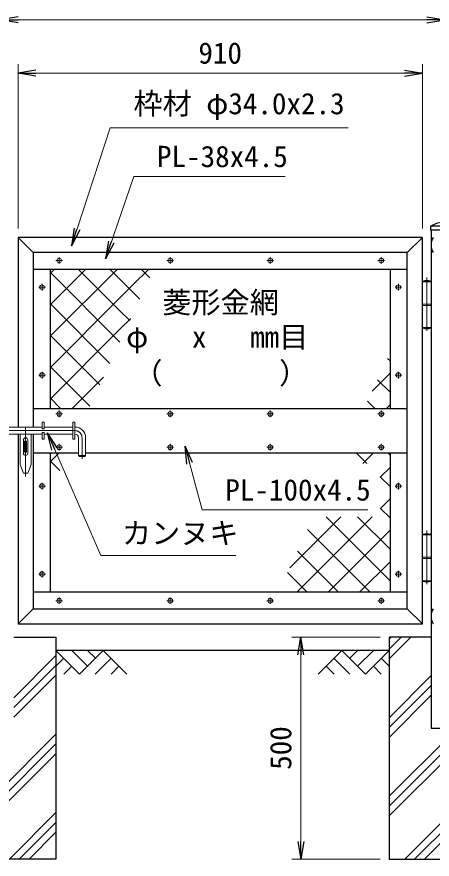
# Model space of a CAD drawing. Units: millimetres, scale not verified. Extents: x -4200 to 4200, y -2970 to 2970.
# Drawn here: x -2564 to -1629, y -1038 to 858 of the extents above; entities that cross this region are included whole.
import ezdxf
from ezdxf.enums import TextEntityAlignment as Align

# ---------------------------------------------------------------- set-up
doc = ezdxf.new("R2010")
doc.units = ezdxf.units.MM
doc.header["$LTSCALE"] = 10
doc.linetypes.add('USER1', pattern=[50.8, 31.75, -6.35, 6.35, -6.35])
for name, color, linetype, lineweight in [('0-0_D-STR1', 1, 'Continuous', 25), ('0-1_D-DCR-HCH', 7, 'Continuous', 13), ('0-2_D-STR3', 3, 'Continuous', 13), ('0-3_D-BMK', 2, 'USER1', 13), ('0-4_D-STR4', 7, 'Continuous', 25), ('0-5_D-BGD', 7, 'Continuous', 25), ('0-6_D-STR-TXT', 7, 'Continuous', 13), ('0-7_D-STR-DIM', 7, 'Continuous', 13), ('0-A_D-STR2', 7, 'Continuous', 13)]:
    doc.layers.add(name, color=color, linetype=linetype, lineweight=lineweight)
doc.layers.add('0-8_0', color=7, linetype='Continuous')
doc.styles.add('ＭＳ ゴシック', font='')
doc.styles.get('ＭＳ ゴシック').set_extended_font_data('MS Gothic')

# ---------------------------------------------------------------- blocks, each defined once
blk = doc.blocks.new('_Open')
at = {"layer": '0-8_0'}
blk.add_line((-10, 1.667), (0, 0), dxfattribs=at)
blk.add_lwpolyline([(-10, -1.667), (0, 0), (-10, 0)], dxfattribs=at)

msp = doc.modelspace()

# ---------------------------------------------------------------- linework, layer by layer
at = {"layer": '0-0_D-STR1'}
for p, q in [((-1633.33, 385.65), (-1633.33, 377.59)), ((-1569.46, 386.59), (-1632.99, 386.59)), ((-2561.48, 361.59), (-2561.48, -65.41)), ((-1651.48, 361.59), (-2561.48, 361.59)), ((-2561.48, 361.59), (-2527.48, 327.59)), ((-1651.48, 361.59), (-1685.48, 327.59)), ((-1651.48, -508.41), (-1651.48, 361.59)), ((-1569.13, 377.59), (-1633.33, 377.59)), ((-2527.48, 327.59), (-2527.48, -65.41)), ((-1685.48, 327.59), (-2527.48, 327.59)), ((-1685.48, -474.41), (-1685.48, 327.59)), ((-1685.48, 289.59), (-2527.48, 289.59)), ((-2489.48, 289.59), (-2489.48, -23.41)), ((-1723.48, -23.41), (-1723.48, 289.59)), ((-2527.48, -23.41), (-1685.48, -23.41)), ((-2561.48, -81.41), (-2561.48, -508.41)), ((-2527.48, -81.41), (-2527.48, -474.41)), ((-2527.48, -123.41), (-2425.48, -123.41)), ((-2489.48, -123.41), (-2489.48, -436.41)), ((-2409.48, -123.41), (-1685.48, -123.41)), ((-1723.48, -436.41), (-1723.48, -123.41)), ((-2527.48, -436.41), (-1685.48, -436.41)), ((-2527.48, -474.41), (-2561.48, -508.41)), ((-2527.48, -474.41), (-1685.48, -474.41)), ((-1685.48, -474.41), (-1651.48, -508.41)), ((-2561.48, -508.41), (-1651.48, -508.41))]:
    msp.add_line(p, q, dxfattribs=at)
msp.add_lwpolyline([(-1631.48, 377.59), (-1631.48, -743.41), (-1570.98, -743.41), (-1570.98, -508.41)], dxfattribs=at)
for centre, radius, start, end in [((-1631.83, 385.65), 1.5, 120.85073, 180), ((-1601.23, 334.42), 61.17, 59.14927, 120.85073), ((-1596, 344.59), 35.72, 151.52136, 208.47864), ((-1596, -491.41), 35.72, 151.52136, 208.47864)]:
    msp.add_arc(centre, radius, start, end, dxfattribs=at)
at = {"layer": '0-1_D-DCR-HCH'}
for p, q in [((-1726.23, -587.39), (-1677.24, -538.41)), ((-1726.23, -565.29), (-1699.34, -538.41)), ((-1726.23, -543.2), (-1721.44, -538.41)), ((-2423.01, -621.62), (-2476.23, -568.41)), ((-2405.28, -603.88), (-2440.75, -568.41)), ((-2369.8, -568.41), (-2423.01, -621.62)), ((-2387.54, -586.14), (-2405.28, -568.41)), ((-2369.8, -568.41), (-2316.59, -621.62)), ((-1832.65, -568.41), (-1885.86, -621.62)), ((-1832.65, -568.41), (-1779.44, -621.62)), ((-1814.91, -586.14), (-1797.17, -568.41)), ((-1797.17, -603.88), (-1761.7, -568.41)), ((-1779.44, -621.62), (-1726.23, -568.41)), ((-2570.98, -674.81), (-2476.23, -580.06)), ((-2458.49, -586.14), (-2476.23, -603.8)), ((-2352.06, -586.14), (-2387.7, -621.62)), ((-1850.39, -586.14), (-1814.75, -621.62)), ((-1743.96, -586.14), (-1726.23, -603.8)), ((-2570.98, -696.91), (-2476.23, -602.16)), ((-2440.75, -603.88), (-2458.57, -621.62)), ((-2334.33, -603.88), (-2352.15, -621.62)), ((-1868.12, -603.88), (-1850.31, -621.62)), ((-1761.7, -603.88), (-1743.88, -621.62)), ((-2570.98, -719.01), (-2476.23, -624.26)), ((-1726.23, -719.97), (-1631.48, -625.22)), ((-1726.23, -742.07), (-1631.48, -647.32)), ((-1726.23, -918.85), (-1476.23, -668.85)), ((-1726.23, -764.17), (-1631.48, -669.42)), ((-1726.23, -940.94), (-1476.23, -690.94)), ((-2726.23, -1006.84), (-2476.23, -756.84)), ((-1726.23, -896.75), (-1572.88, -743.41)), ((-2726.23, -1028.94), (-2476.23, -778.94)), ((-2713.6, -1038.41), (-2476.23, -801.03)), ((-1691.11, -1038.41), (-1476.23, -823.53)), ((-1669.01, -1038.41), (-1476.23, -845.62)), ((-1646.91, -1038.41), (-1476.23, -867.72)), ((-2581.01, -1038.41), (-2476.23, -933.62)), ((-2558.92, -1038.41), (-2476.23, -955.71)), ((-2536.82, -1038.41), (-2476.23, -977.81))]:
    msp.add_line(p, q, dxfattribs=at)
at = {"layer": '0-2_D-STR3'}
for p, q in [((-1631.48, 261.59), (-1651.48, 261.59)), ((-1651.48, 261.59), (-1651.48, 158.59)), ((-1650.98, 263.09), (-1650.98, 261.59)), ((-1650.98, 263.09), (-1631.98, 263.09)), ((-1631.98, 263.09), (-1631.98, 261.59)), ((-1631.48, 261.59), (-1631.48, 158.59)), ((-1631.48, 211.59), (-1651.48, 211.59)), ((-1631.48, 208.59), (-1651.48, 208.59)), ((-1631.48, 158.59), (-1651.48, 158.59)), ((-1650.98, 158.59), (-1650.98, 157.09)), ((-1631.98, 157.09), (-1650.98, 157.09)), ((-1631.98, 158.59), (-1631.98, 157.09)), ((-2507.48, -69.41), (-2507.48, -54.41)), ((-2507.48, -54.41), (-2502.98, -54.41)), ((-2502.98, -69.41), (-2502.98, -54.41)), ((-2438.48, -92.41), (-2438.48, -54.41)), ((-2438.48, -54.41), (-2433.98, -54.41)), ((-2433.98, -92.41), (-2433.98, -54.41)), ((-2582.98, -65.41), (-2507.48, -65.41)), ((-2507.48, -69.41), (-2502.98, -69.41)), ((-2502.98, -65.41), (-2438.48, -65.41)), ((-2433.98, -65.41), (-2433.48, -65.41)), ((-2582.98, -81.41), (-2507.48, -81.41)), ((-2556.98, -81.41), (-2556.98, -149.41)), ((-2549.48, -94.41), (-2549.48, -124.41)), ((-2539.48, -94.41), (-2539.48, -124.41)), ((-2531.98, -81.41), (-2531.98, -149.41)), ((-2507.48, -92.41), (-2507.48, -77.41)), ((-2507.48, -77.41), (-2502.98, -77.41)), ((-2507.48, -92.41), (-2502.98, -92.41)), ((-2502.98, -92.41), (-2502.98, -77.41)), ((-2502.98, -81.41), (-2438.48, -81.41)), ((-2438.48, -92.41), (-2433.98, -92.41)), ((-2433.98, -81.41), (-2433.48, -81.41)), ((-2425.48, -89.41), (-2425.48, -129.41)), ((-2409.48, -89.41), (-2409.48, -129.41)), ((-2546.73, -96.91), (-2546.73, -121.91)), ((-2546.73, -96.91), (-2542.23, -96.91)), ((-2542.23, -96.91), (-2542.23, -121.91)), ((-2546.73, -121.91), (-2542.23, -121.91)), ((-2425.48, -129.41), (-2423.48, -131.41)), ((-2425.48, -129.41), (-2409.48, -129.41)), ((-2423.48, -131.41), (-2411.48, -131.41)), ((-2411.48, -131.41), (-2409.48, -129.41)), ((-2549.48, -169.41), (-2556.98, -149.41)), ((-2539.48, -169.41), (-2531.98, -149.41)), ((-2549.48, -169.41), (-2539.48, -169.41)), ((-1631.48, -308.41), (-1651.48, -308.41)), ((-1651.48, -308.41), (-1651.48, -411.41)), ((-1650.98, -306.91), (-1650.98, -308.41)), ((-1650.98, -306.91), (-1631.98, -306.91)), ((-1631.98, -306.91), (-1631.98, -308.41)), ((-1631.48, -308.41), (-1631.48, -411.41)), ((-1631.48, -358.41), (-1651.48, -358.41)), ((-1631.48, -361.41), (-1651.48, -361.41)), ((-1631.48, -411.41), (-1651.48, -411.41)), ((-1650.98, -411.41), (-1650.98, -412.91)), ((-1631.98, -412.91), (-1650.98, -412.91)), ((-1631.98, -411.41), (-1631.98, -412.91))]:
    msp.add_line(p, q, dxfattribs=at)
for centre in [(-2468.98, 309.59), (-2218.98, 309.59), (-1993.98, 309.59), (-1743.98, 309.59), (-2507.48, 249.59), (-1705.48, 249.59), (-2507.48, 51.59), (-1705.48, 51.59), (-2468.98, -35.91), (-2218.98, -35.91), (-1993.98, -35.91), (-1743.98, -35.91), (-2468.98, -110.91), (-2218.98, -110.91), (-1993.98, -110.91), (-1743.98, -110.91), (-2507.48, -198.41), (-1705.48, -198.41), (-2507.48, -396.41), (-1705.48, -396.41), (-2468.98, -456.41), (-2218.98, -456.41), (-1993.98, -456.41), (-1743.98, -456.41)]:
    msp.add_circle(centre, 5.25, dxfattribs=at)
for centre, radius, start, end in [((-1641.48, 233.76), 30.83, 72.05475, 107.94525), ((-1641.48, 186.43), 30.83, 252.05475, 287.94525), ((-2433.48, -89.41), 24, 0, 90), ((-2544.48, -94.41), 5, 0, 180), ((-2433.48, -89.41), 8, 0, 90), ((-2544.48, -124.41), 5, 180, 0), ((-1641.48, -336.24), 30.83, 72.05475, 107.94525), ((-1641.48, -383.57), 30.83, 252.05475, 287.94525)]:
    msp.add_arc(centre, radius, start, end, dxfattribs=at)
at = {"layer": '0-3_D-BMK'}
for p, q in [((-2461.54, 309.59), (-2476.42, 309.59)), ((-2468.98, 317.03), (-2468.98, 302.15)), ((-2211.54, 309.59), (-2226.42, 309.59)), ((-2218.98, 317.03), (-2218.98, 302.15)), ((-1986.54, 309.59), (-2001.42, 309.59)), ((-1993.98, 317.03), (-1993.98, 302.15)), ((-1736.54, 309.59), (-1751.42, 309.59)), ((-1743.98, 317.03), (-1743.98, 302.15)), ((-1641.48, 271.3), (-1641.48, 150.87)), ((-2500.04, 249.59), (-2514.92, 249.59)), ((-2507.48, 257.03), (-2507.48, 242.15)), ((-1698.04, 249.59), (-1712.92, 249.59)), ((-1705.48, 257.03), (-1705.48, 242.15)), ((-2507.48, 59.03), (-2507.48, 44.15)), ((-1705.48, 59.03), (-1705.48, 44.15)), ((-2500.04, 51.59), (-2514.92, 51.59)), ((-1698.04, 51.59), (-1712.92, 51.59)), ((-2461.54, -35.91), (-2476.42, -35.91)), ((-2468.98, -28.47), (-2468.98, -43.35)), ((-2211.54, -35.91), (-2226.42, -35.91)), ((-2218.98, -28.47), (-2218.98, -43.35)), ((-1986.54, -35.91), (-2001.42, -35.91)), ((-1993.98, -28.47), (-1993.98, -43.35)), ((-1736.54, -35.91), (-1751.42, -35.91)), ((-1743.98, -28.47), (-1743.98, -43.35)), ((-2661.34, -73.41), (-2433.48, -73.41)), ((-2544.48, -67.41), (-2544.48, -176.41)), ((-2417.48, -89.41), (-2417.48, -137.23)), ((-2461.54, -110.91), (-2476.42, -110.91)), ((-2468.98, -103.47), (-2468.98, -118.35)), ((-2211.54, -110.91), (-2226.42, -110.91)), ((-2218.98, -103.47), (-2218.98, -118.35)), ((-1986.54, -110.91), (-2001.42, -110.91)), ((-1993.98, -103.47), (-1993.98, -118.35)), ((-1736.54, -110.91), (-1751.42, -110.91)), ((-1743.98, -103.47), (-1743.98, -118.35)), ((-2500.04, -198.41), (-2514.92, -198.41)), ((-2507.48, -190.97), (-2507.48, -205.85)), ((-1698.04, -198.41), (-1712.92, -198.41)), ((-1705.48, -190.97), (-1705.48, -205.85)), ((-1641.48, -298.7), (-1641.48, -419.13)), ((-2500.04, -396.41), (-2514.92, -396.41)), ((-2507.48, -388.97), (-2507.48, -403.85)), ((-1698.04, -396.41), (-1712.92, -396.41)), ((-1705.48, -388.97), (-1705.48, -403.85)), ((-2468.98, -448.97), (-2468.98, -463.85)), ((-2218.98, -448.97), (-2218.98, -463.85)), ((-1993.98, -448.97), (-1993.98, -463.85)), ((-1743.98, -448.97), (-1743.98, -463.85)), ((-2461.54, -456.41), (-2476.42, -456.41)), ((-2211.54, -456.41), (-2226.42, -456.41)), ((-1986.54, -456.41), (-2001.42, -456.41)), ((-1736.54, -456.41), (-1751.42, -456.41))]:
    msp.add_line(p, q, dxfattribs=at)
msp.add_arc((-2433.48, -89.41), 16, 0, 90, dxfattribs=at)
at = {"layer": '0-4_D-STR4'}
msp.add_line((-1631.48, -538.41), (-1726.23, -538.41), dxfattribs=at)
for points in [[(-2570.98, -538.41), (-2476.23, -538.41), (-2476.23, -1038.41), (-2726.23, -1038.41), (-2726.23, -538.41)], [(-1726.23, -538.41), (-1726.23, -1038.41), (-1476.23, -1038.41), (-1476.23, -538.41)]]:
    msp.add_lwpolyline(points, dxfattribs=at)
at = {"layer": '0-5_D-BGD'}
msp.add_line((-1726.23, -568.41), (-2476.23, -568.41), dxfattribs=at)
at = {"layer": '0-6_D-STR-TXT'}
for points in [[(-1818.32, 608.33), (-2354.27, 608.33), (-2440.74, 344.38)], [(-1960.19, 498.69), (-2301.22, 498.69), (-2364.23, 315.03)], [(-2071.51, -354.84), (-2375.48, -354.84), (-2494.42, -80.01)], [(-1773.89, -252.12), (-2147.4, -252.12), (-2185, -110.26)]]:
    msp.add_lwpolyline(points, dxfattribs=at)
at = {"layer": '0-7_D-STR-DIM'}
for p, q in [((-2561.23, 851.59), (-1641.23, 851.59)), ((-2561.48, 381.59), (-2561.48, 751.59)), ((-1651.48, 381.59), (-1651.48, 751.59)), ((-2521.48, 731.59), (-1691.48, 731.59)), ((-1746.23, -538.41), (-1945.24, -538.41)), ((-1925.24, -998.41), (-1925.24, -578.41)), ((-1746.23, -1038.41), (-1945.24, -1038.41))]:
    msp.add_line(p, q, dxfattribs=at)
at = {"layer": '0-A_D-STR2'}
for p, q in [((-2489.48, 280.28), (-2480.16, 289.59)), ((-2489.48, 209.57), (-2409.45, 289.59)), ((-2489.48, 138.86), (-2338.74, 289.59)), ((-2264.95, 270.73), (-2283.81, 289.59)), ((-2332.41, 126.06), (-2489.48, 283.13)), ((-2354.9, 77.84), (-2489.48, 212.42)), ((-2377.38, 29.61), (-2489.48, 141.71)), ((-1723.48, 82.81), (-1729.98, 89.31)), ((-2399.87, -18.61), (-2489.48, 71)), ((-2439.61, -23.41), (-2369.34, 46.87)), ((-1764.47, 15.34), (-1723.48, 56.33)), ((-1723.48, 12.1), (-1752.46, 41.09)), ((-2465.78, -23.41), (-2489.48, 0.29)), ((-1758.68, -23.41), (-1774.95, -7.13)), ((-1732.5, -23.41), (-1723.48, -14.38)), ((-2489.48, -143.98), (-2468.9, -123.41)), ((-1776.17, -147.34), (-1800.1, -123.41)), ((-1785.73, -147.34), (-1761.79, -123.41)), ((-1723.48, -129.32), (-1729.39, -123.41)), ((-2467.33, -163.28), (-2489.48, -141.14)), ((-1746.17, -178.5), (-1723.48, -155.8)), ((-1723.48, -200.03), (-1746.17, -177.33)), ((-1746.17, -249.21), (-1723.48, -226.51)), ((-1723.48, -270.74), (-1746.17, -248.04)), ((-1949.82, -382.14), (-1835.02, -267.34)), ((-1933.37, -436.41), (-1764.3, -267.34)), ((-1723.48, -412.16), (-1868.3, -267.34)), ((-1723.48, -341.45), (-1797.59, -267.34)), ((-1769.94, -436.41), (-1909.87, -296.47)), ((-1862.66, -436.41), (-1723.48, -297.22)), ((-1840.65, -436.41), (-1932.36, -344.7)), ((-1791.95, -436.41), (-1723.48, -367.93)), ((-1911.36, -436.41), (-1954.85, -392.92))]:
    msp.add_line(p, q, dxfattribs=at)
for points in [[(-2489.48, 68.15), (-2331.48, 226.15), (-2303.17, 254.45), (-2268.03, 289.59)], [(-2309.92, 174.29), (-2331.48, 195.84), (-2425.23, 289.59)], [(-2287.44, 222.51), (-2319.38, 254.45), (-2354.52, 289.59)], [(-2489.48, -2.56), (-2331.48, 155.44), (-2307.56, 179.36)]]:
    msp.add_lwpolyline(points, dxfattribs=at)

# ---------------------------------------------------------------- block references
at = {"layer": '0-6_D-STR-TXT', "xscale": 4, "yscale": 4}
for p, rotation in [((-2441.37, 342.48), 251.85931), ((-2364.88, 313.14), 251.06303), ((-2495.22, -78.17), 113.40164), ((-2185.52, -108.32), 104.84646)]:
    msp.add_blockref('_Open', p, dxfattribs=dict(at, rotation=rotation))
at = {"layer": '0-7_D-STR-DIM', "xscale": 4, "yscale": 4}
for p, rotation in [((-2601.23, 851.59), 180), ((-2561.48, 731.59), 180), ((-1925.24, -538.41), 90), ((-1925.24, -1038.41), 270)]:
    msp.add_blockref('_Open', p, dxfattribs=dict(at, rotation=rotation))
for p in [(-1601.23, 851.59), (-1651.48, 731.59)]:
    msp.add_blockref('_Open', p, dxfattribs=at)

# ---------------------------------------------------------------- texts
at = {"layer": '0-6_D-STR-TXT', "style": 'ＭＳ ゴシック'}
for s, p in [('枠材 φ34.0x2.3', (-2301.82, 624.46)), ('PL-38x4.5', (-2248.77, 505.44)), ('菱形金網', (-2236.92, 176.85)), ('φ\u3000 x\u3000 mm目', (-2318.14, 99.26)), ('（\u3000\u3000\u3000\u3000）', (-2301.9, 17.61)), ('PL-100x4.5', (-2094.95, -245.37)), ('カンヌキ', (-2327.6, -342.76))]:
    msp.add_text(s, height=48.09, dxfattribs=at).set_placement(p, align=Align.BOTTOM_LEFT)
at = {"layer": '0-7_D-STR-DIM', "style": 'ＭＳ ゴシック'}
msp.add_text('910', height=48.09, dxfattribs=at).set_placement((-2155.6, 738.34), align=Align.BOTTOM_LEFT)
msp.add_text('500', height=48.09, rotation=90, dxfattribs=at).set_placement((-1931.99, -837.28), align=Align.BOTTOM_LEFT)

doc.saveas('drawing.dxf')
